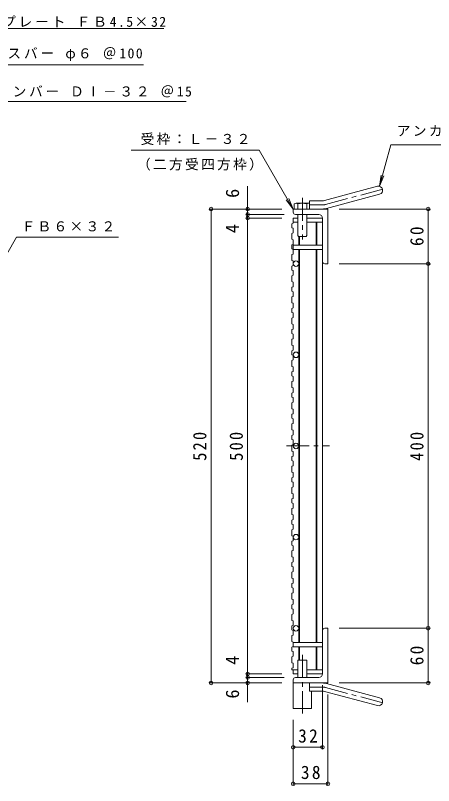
# Model space of a CAD drawing. Units: millimetres, scale not verified. Extents: x -922 to 882, y -688 to 643.
# Drawn here: x -254 to 204, y -202 to 643 of the extents above; entities that cross this region are included whole.
import ezdxf
from ezdxf.enums import TextEntityAlignment as Align

# ---------------------------------------------------------------- set-up
doc = ezdxf.new("R2010")
doc.units = ezdxf.units.MM
doc.header["$LTSCALE"] = 5
doc.header["$PDMODE"] = 32
doc.header["$PDSIZE"] = 4
doc.linetypes.add('CHAIN1', pattern=[8, 5, -1, 1, -1])
for name, color, linetype, lineweight in [('1-1_1-1ﾚｲﾔ', 2, 'Continuous', 9), ('1-2_1-2ﾚｲﾔ', 3, 'Continuous', 9), ('1-4_1-4ﾚｲﾔ', 7, 'Continuous', 9), ('1-5_1-5ﾚｲﾔ', 7, 'Continuous', 9), ('1-9', 4, 'Continuous', 9)]:
    doc.layers.add(name, color=color, linetype=linetype, lineweight=lineweight)
doc.styles.add('ＭＳ ゴシック', font='')
doc.styles.get('ＭＳ ゴシック').set_extended_font_data('MS Gothic')

msp = doc.modelspace()

# ---------------------------------------------------------------- linework, layer by layer
at = {"layer": '1-1_1-1ﾚｲﾔ'}
for p, q in [((84.698, 440.318), (142.889, 455.91)), ((68.554, 431.011), (68.554, 440.011)), ((82.369, 440.011), (68.554, 440.011)), ((87.027, 431.624), (145.218, 447.216)), ((50.554, 427.511), (50.554, 431.011)), ((88.554, 431.011), (50.554, 431.011)), ((88.554, 431.011), (88.554, 371.011)), ((78.554, 425.011), (53.054, 425.011)), ((82.554, 421.011), (82.554, 373.511)), ((85.054, 371.011), (88.554, 371.011)), ((82.554, -78.99), (82.554, -31.49)), ((85.054, -28.991), (88.554, -28.991)), ((88.554, -88.991), (88.554, -28.991)), ((78.554, -82.99), (53.054, -82.99)), ((50.554, -85.49), (50.554, -88.991)), ((88.554, -88.991), (50.554, -88.991)), ((68.554, -88.991), (68.554, -97.99)), ((87.027, -89.604), (145.218, -105.196)), ((82.369, -97.99), (68.554, -97.99)), ((84.698, -98.297), (142.889, -113.889))]:
    msp.add_line(p, q, dxfattribs=at)
at = {"layer": '1-1_1-1ﾚｲﾔ', "linetype": 'CHAIN1'}
for p, q in [((85.863, 435.971), (151.029, 453.432)), ((82.369, 435.511), (68.554, 435.511)), ((82.369, -93.491), (68.554, -93.491)), ((85.863, -93.951), (151.029, -111.412))]:
    msp.add_line(p, q, dxfattribs=at)
at = {"layer": '1-1_1-1ﾚｲﾔ'}
for centre, radius, start, end in [((144.054, 451.563), 4.5, 285.00014, 104.99991), ((82.369, 449.011), 9, 270, 285.00002), ((82.369, 449.011), 18, 270, 285), ((53.054, 427.511), 2.5, 180, 270), ((78.554, 421.011), 4, 0, 90), ((85.054, 373.511), 2.5, 180, 270), ((85.054, -31.49), 2.5, 90, 180), ((53.054, -85.49), 2.5, 90, 180), ((78.554, -78.99), 4, 270, 0), ((82.369, -106.99), 18, 74.99998, 89.99998), ((82.369, -106.99), 9, 74.99998, 90), ((144.054, -109.543), 4.5, 255.00008, 74.99986)]:
    msp.add_arc(centre, radius, start, end, dxfattribs=at)
at = {"layer": '1-1_1-1ﾚｲﾔ', "linetype": 'CHAIN1'}
for centre, start, end in [((82.369, 449.011), 270, 284.99995), ((82.369, -106.99), 75.00005, 90)]:
    msp.add_arc(centre, 13.5, start, end, dxfattribs=at)
at = {"layer": '1-2_1-2ﾚｲﾔ'}
for p, q in [((49.054, 414.856), (50.554, 415.368)), ((50.554, 421.011), (50.554, 415.368)), ((50.554, 421.011), (55.554, 421.011)), ((50.554, 416.511), (55.554, 416.511)), ((65.554, 421.011), (82.554, 421.011)), ((65.554, 416.511), (82.554, 416.511)), ((75.554, 416.511), (75.554, 391.511)), ((76.554, 416.511), (76.554, 391.511)), ((82.554, 416.511), (82.554, -78.99)), ((49.054, 404.313), (50.554, 404.824)), ((50.554, 397.254), (50.554, 392.141)), ((56.554, 401.011), (56.554, 391.511)), ((57.554, 401.011), (57.554, 391.511)), ((49.054, 391.63), (50.554, 392.141)), ((49.054, 381.087), (50.554, 381.598)), ((57.554, 386.511), (57.554, -44.49)), ((75.554, 386.511), (75.554, -44.49)), ((76.554, 386.511), (76.554, -44.49)), ((50.554, 374.028), (50.554, 368.915)), ((49.054, 368.403), (50.554, 368.915)), ((49.054, 357.86), (50.554, 358.372)), ((50.554, 350.802), (50.554, 345.688)), ((49.054, 345.177), (50.554, 345.688)), ((50.554, 340.258), (50.554, 335.145)), ((49.054, 334.634), (50.554, 335.145)), ((49.054, 321.951), (50.554, 322.462)), ((50.554, 327.575), (50.554, 322.462)), ((50.554, 317.032), (50.554, 311.919)), ((49.054, 311.407), (50.554, 311.919)), ((50.554, 304.349), (50.554, 299.236)), ((49.054, 298.724), (50.554, 299.236)), ((49.054, 288.181), (50.554, 288.692)), ((50.554, 293.806), (50.554, 288.692)), ((50.554, 281.123), (50.554, 276.009)), ((49.054, 275.498), (50.554, 276.009)), ((50.554, 270.579), (50.554, 265.466)), ((49.054, 264.955), (50.554, 265.466)), ((50.554, 257.896), (50.554, 252.783)), ((49.054, 252.272), (50.554, 252.783)), ((50.554, 247.353), (50.554, 242.24)), ((49.054, 241.729), (50.554, 242.24)), ((49.054, 229.045), (50.554, 229.557)), ((50.554, 234.67), (50.554, 229.557)), ((50.554, 224.127), (50.554, 219.014)), ((49.054, 218.502), (50.554, 219.014)), ((50.554, 211.444), (50.554, 206.33)), ((49.054, 205.819), (50.554, 206.33)), ((49.054, 195.276), (50.554, 195.787)), ((50.554, 200.9), (50.554, 195.787)), ((50.554, 188.217), (50.554, 183.104)), ((49.054, 182.593), (50.554, 183.104)), ((50.554, 177.674), (50.554, 172.561)), ((49.054, 172.05), (50.554, 172.561)), ((50.554, 164.991), (50.554, 159.878)), ((49.054, 159.366), (50.554, 159.878)), ((50.554, 154.448), (50.554, 149.335)), ((49.054, 148.823), (50.554, 149.335)), ((49.054, 136.14), (50.554, 136.651)), ((50.554, 141.765), (50.554, 136.651)), ((50.554, 131.222), (50.554, 126.108)), ((49.054, 125.597), (50.554, 126.108)), ((50.554, 118.538), (50.554, 113.425)), ((49.054, 112.914), (50.554, 113.425)), ((49.054, 102.371), (50.554, 102.882)), ((50.554, 107.995), (50.554, 102.882)), ((50.554, 95.312), (50.554, 90.199)), ((49.054, 89.688), (50.554, 90.199)), ((50.554, 84.769), (50.554, 79.656)), ((49.054, 79.144), (50.554, 79.656)), ((50.554, 72.086), (50.554, 66.973)), ((49.054, 66.461), (50.554, 66.973)), ((50.554, 61.543), (50.554, 56.429)), ((49.054, 55.918), (50.554, 56.429)), ((49.054, 43.235), (50.554, 43.746)), ((50.554, 48.859), (50.554, 43.746)), ((50.554, 38.316), (50.554, 33.203)), ((49.054, 32.692), (50.554, 33.203)), ((50.554, 25.633), (50.554, 20.52)), ((49.054, 20.009), (50.554, 20.52)), ((49.054, 9.465), (50.554, 9.977)), ((50.554, 15.09), (50.554, 9.977)), ((50.554, 2.407), (50.554, -2.706)), ((49.054, -3.218), (50.554, -2.706)), ((50.554, -8.136), (50.554, -13.25)), ((49.054, -13.761), (50.554, -13.25)), ((50.554, -20.82), (50.554, -25.933)), ((49.054, -26.444), (50.554, -25.933)), ((50.554, -31.363), (50.554, -36.476)), ((49.054, -36.987), (50.554, -36.476)), ((49.054, -49.67), (50.554, -49.159)), ((50.554, -44.046), (50.554, -49.159)), ((56.554, -49.49), (56.554, -63.991)), ((57.554, -49.49), (57.554, -63.991)), ((75.554, -49.49), (75.554, -74.49)), ((76.554, -49.49), (76.554, -74.49)), ((50.554, -54.589), (50.554, -59.702)), ((49.054, -60.214), (50.554, -59.702)), ((50.554, -67.272), (50.554, -72.385)), ((49.054, -72.897), (50.554, -72.385)), ((49.054, -72.897), (49.054, -74.49)), ((49.054, -74.49), (55.554, -74.49)), ((50.554, -74.49), (50.554, -78.99)), ((65.554, -74.49), (82.554, -74.49)), ((50.554, -78.99), (55.554, -78.99)), ((65.554, -78.99), (82.554, -78.99))]:
    msp.add_line(p, q, dxfattribs=at)
at = {"layer": '1-2_1-2ﾚｲﾔ', "linetype": 'CHAIN1'}
msp.add_line((43.019, 171.01), (90.13, 171.01), dxfattribs=at)
at = {"layer": '1-2_1-2ﾚｲﾔ'}
for points in [[(49.054, 414.856), (49.054, 410.449), (50.554, 409.938), (50.554, 404.824)], [(49.054, 404.313), (49.054, 397.766), (50.554, 397.254)], [(49.054, 391.63), (49.054, 387.222), (50.554, 386.711), (50.554, 381.598)], [(49.054, 381.087), (49.054, 374.539), (50.554, 374.028)], [(56.554, 386.511), (56.554, 371.011), (56.554, -44.49)], [(49.054, 368.403), (49.054, 363.996), (50.554, 363.485), (50.554, 358.372)], [(49.054, 357.86), (49.054, 351.313), (50.554, 350.802)], [(49.054, 345.177), (49.054, 340.77), (50.554, 340.258)], [(49.054, 334.634), (49.054, 328.086), (50.554, 327.575)], [(49.054, 321.951), (49.054, 317.543), (50.554, 317.032)], [(49.054, 311.407), (49.054, 304.86), (50.554, 304.349)], [(49.054, 298.724), (49.054, 294.317), (50.554, 293.806)], [(49.054, 288.181), (49.054, 281.634), (50.554, 281.123)], [(49.054, 275.498), (49.054, 271.091), (50.554, 270.579)], [(49.054, 264.955), (49.054, 258.407), (50.554, 257.896)], [(49.054, 252.272), (49.054, 247.864), (50.554, 247.353)], [(49.054, 241.729), (49.054, 235.181), (50.554, 234.67)], [(49.054, 229.045), (49.054, 224.638), (50.554, 224.127)], [(49.054, 218.502), (49.054, 211.955), (50.554, 211.444)], [(49.054, 205.819), (49.054, 201.412), (50.554, 200.9)], [(49.054, 195.276), (49.054, 188.729), (50.554, 188.217)], [(49.054, 182.593), (49.054, 178.185), (50.554, 177.674)], [(49.054, 172.05), (49.054, 165.502), (50.554, 164.991)], [(49.054, 159.366), (49.054, 154.959), (50.554, 154.448)], [(49.054, 148.823), (49.054, 142.276), (50.554, 141.765)], [(49.054, 136.14), (49.054, 131.733), (50.554, 131.222)], [(49.054, 125.597), (49.054, 119.05), (50.554, 118.538)], [(49.054, 112.914), (49.054, 108.506), (50.554, 107.995)], [(49.054, 102.371), (49.054, 95.823), (50.554, 95.312)], [(49.054, 89.688), (49.054, 85.28), (50.554, 84.769)], [(49.054, 79.144), (49.054, 72.597), (50.554, 72.086)], [(49.054, 66.461), (49.054, 62.054), (50.554, 61.543)], [(49.054, 55.918), (49.054, 49.371), (50.554, 48.859)], [(49.054, 43.235), (49.054, 38.827), (50.554, 38.316)], [(49.054, 32.692), (49.054, 26.144), (50.554, 25.633)], [(49.054, 20.009), (49.054, 15.601), (50.554, 15.09)], [(49.054, 9.465), (49.054, 2.918), (50.554, 2.407)], [(49.054, -3.218), (49.054, -7.625), (50.554, -8.136)], [(49.054, -13.761), (49.054, -20.308), (50.554, -20.82)], [(49.054, -26.444), (49.054, -30.851), (50.554, -31.363)], [(49.054, -36.987), (49.054, -43.535), (50.554, -44.046)], [(49.054, -49.67), (49.054, -54.078), (50.554, -54.589)], [(49.054, -60.214), (49.054, -66.761), (50.554, -67.272)]]:
    msp.add_lwpolyline(points, dxfattribs=at)
for centre in [(53.554, 371.011), (53.554, 271.011), (53.554, 171.011), (53.554, 71.011), (53.554, -28.989)]:
    msp.add_circle(centre, 3, dxfattribs=at)
at = {"layer": '1-4_1-4ﾚｲﾔ'}
for p, q in [((0.554, -109.991), (0.554, 456.138)), ((38.054, 431.011), (-40.946, 431.011)), ((-39.446, -88.991), (-39.446, 431.011)), ((101.054, 431.011), (200.054, 431.011)), ((198.554, -88.991), (198.554, 431.011)), ((40.554, 425.011), (-0.946, 425.011)), ((38.054, 421.011), (-0.946, 421.011)), ((101.054, 371.011), (200.054, 371.011)), ((101.054, -28.991), (200.054, -28.991)), ((38.054, -78.99), (-0.946, -78.99)), ((40.554, -82.99), (-0.946, -82.99)), ((38.054, -88.991), (-40.946, -88.991)), ((82.554, -91.49), (82.554, -161.09)), ((101.054, -88.991), (200.054, -88.991)), ((88.554, -101.491), (88.554, -201.09)), ((50.554, -129.491), (50.554, -201.09)), ((50.554, -159.59), (82.554, -159.59)), ((50.554, -199.59), (88.554, -199.59))]:
    msp.add_line(p, q, dxfattribs=at)
for p in [(-39.446, 431.011), (0.554, 431.011), (198.554, 431.011), (0.554, 425.011), (0.554, 421.011), (198.554, 371.011), (198.554, -28.991), (0.554, -78.99), (0.554, -82.99), (-39.446, -88.991), (0.554, -88.991), (198.554, -88.991), (50.554, -159.59), (82.554, -159.59), (50.554, -199.59), (88.554, -199.59)]:
    msp.add_point(p, dxfattribs=at)
at = {"layer": '1-5_1-5ﾚｲﾔ'}
for p, q in [((-323.806, 629.053), (-91.286, 629.053)), ((-307.639, 589.053), (-113.46, 589.053)), ((-299.074, 549.053), (-66.747, 549.053)), ((-127.038, 495.509), (13.316, 495.509)), ((50.554, 431.011), (13.316, 495.509)), ((145.219, 455.91), (146.85, 468.303)), ((145.219, 455.91), (150.002, 467.458)), ((50.554, 431.011), (42.944, 440.928)), ((50.554, 431.011), (45.77, 442.559))]:
    msp.add_line(p, q, dxfattribs=at)
for points in [[(145.219, 455.91), (157.464, 501.61), (284.06, 501.61)], [(-290.965, 333.017), (-252.602, 400.15), (-141.01, 400.15)]]:
    msp.add_lwpolyline(points, dxfattribs=at)
at = {"layer": '1-9', "linetype": 'CHAIN1'}
for p, q in [((60.554, 443.151), (60.554, 397.478)), ((60.554, -58.06), (60.554, -122.423))]:
    msp.add_line(p, q, dxfattribs=at)
at = {"layer": '1-9'}
for p, q in [((51.669, 436.668), (51.669, 431.011)), ((67.496, 437.411), (53.611, 437.411)), ((55.554, 431.011), (55.554, 436.668)), ((65.554, 431.011), (65.554, 436.668)), ((55.554, 401.823), (55.554, 425.011)), ((65.554, 401.823), (65.554, 425.011)), ((56.366, 401.011), (55.554, 401.823)), ((56.366, 401.011), (64.742, 401.011)), ((64.742, 401.011), (65.554, 401.823)), ((50.554, 391.511), (82.554, 391.511)), ((50.554, 386.711), (50.554, 391.511)), ((50.554, 386.511), (82.554, 386.511)), ((50.554, -44.49), (82.554, -44.49)), ((50.554, -49.159), (50.554, -49.49)), ((50.554, -49.49), (82.554, -49.49)), ((65.554, -63.991), (55.554, -63.991)), ((55.554, -82.99), (55.554, -63.991)), ((65.554, -82.99), (65.554, -63.991)), ((70.554, -97.991), (70.554, -116.991))]:
    msp.add_line(p, q, dxfattribs=at)
msp.add_lwpolyline([(50.554, -88.991), (50.554, -116.991), (70.554, -116.991)], dxfattribs=at)
for centre, radius, start, end in [((53.611, 434.501), 2.91, 48.12389, 131.8763), ((60.554, 420.221), 17.19, 73.09029, 106.90971), ((67.496, 434.501), 2.91, 68.68713, 131.87611)]:
    msp.add_arc(centre, radius, start, end, dxfattribs=at)

# ---------------------------------------------------------------- texts
at = {"layer": '1-4_1-4ﾚｲﾔ', "color": 2, "style": 'ＭＳ ゴシック'}
for s, p in [('6', (-4.446, 443.225)), ('4', (-4.446, 404.484)), ('4', (-4.446, -69.079)), ('6', (-4.446, -106.121))]:
    msp.add_text(s, height=14.66, rotation=90, dxfattribs=at).set_placement(p, align=Align.BOTTOM_LEFT)
at = {"layer": '1-4_1-4ﾚｲﾔ', "color": 2, "char_height": 14.66, "attachment_point": 7, "rotation": 90, "style": 'ＭＳ ゴシック'}
for s, insert in [('\\T1.27;\\W0.95;60', (193.554, 390.386)), ('\\T1.27;\\W0.9;520', (-44.446, 154.76)), ('\\T1.27;\\W0.9;500', (-4.446, 154.76)), ('\\T1.27;\\W0.9;400', (193.554, 154.76)), ('\\T1.27;\\W0.95;60', (193.554, -69.616))]:
    msp.add_mtext(s, dxfattribs=dict(at, insert=insert))
at = {"layer": '1-4_1-4ﾚｲﾔ', "color": 2, "char_height": 14.66, "attachment_point": 7, "style": 'ＭＳ ゴシック'}
for s, insert in [('\\T1.27;\\W0.95;32', (55.929, -154.59)), ('\\T1.27;\\W0.95;38', (58.929, -194.591))]:
    msp.add_mtext(s, dxfattribs=dict(at, insert=insert))
at = {"layer": '1-5_1-5ﾚｲﾔ', "char_height": 11, "attachment_point": 7, "style": 'ＭＳ ゴシック'}
for s, insert in [('\\T1.21;エンドプレート\\~ＦＢ4.5×32', (-323.032, 630.321)), ('\\T1.21;クロスバー\\~φ６\\~＠100', (-299.063, 593.328)), ('\\T1.2;メインバー\\~ＤⅠ－３２\\~＠15', (-292.997, 553.474)), ('\\T1.17;アンカー：φ９', (164.06, 508.371)), ('\\T1.17;受枠：Ｌ－３２', (-116.749, 501.169)), ('\\T1.17;（二方受四方枠）', (-120.674, 473.138)), ('\\T1.17;ＦＢ６×３２', (-247.274, 406.339))]:
    msp.add_mtext(s, dxfattribs=dict(at, insert=insert))

doc.saveas('drawing.dxf')
